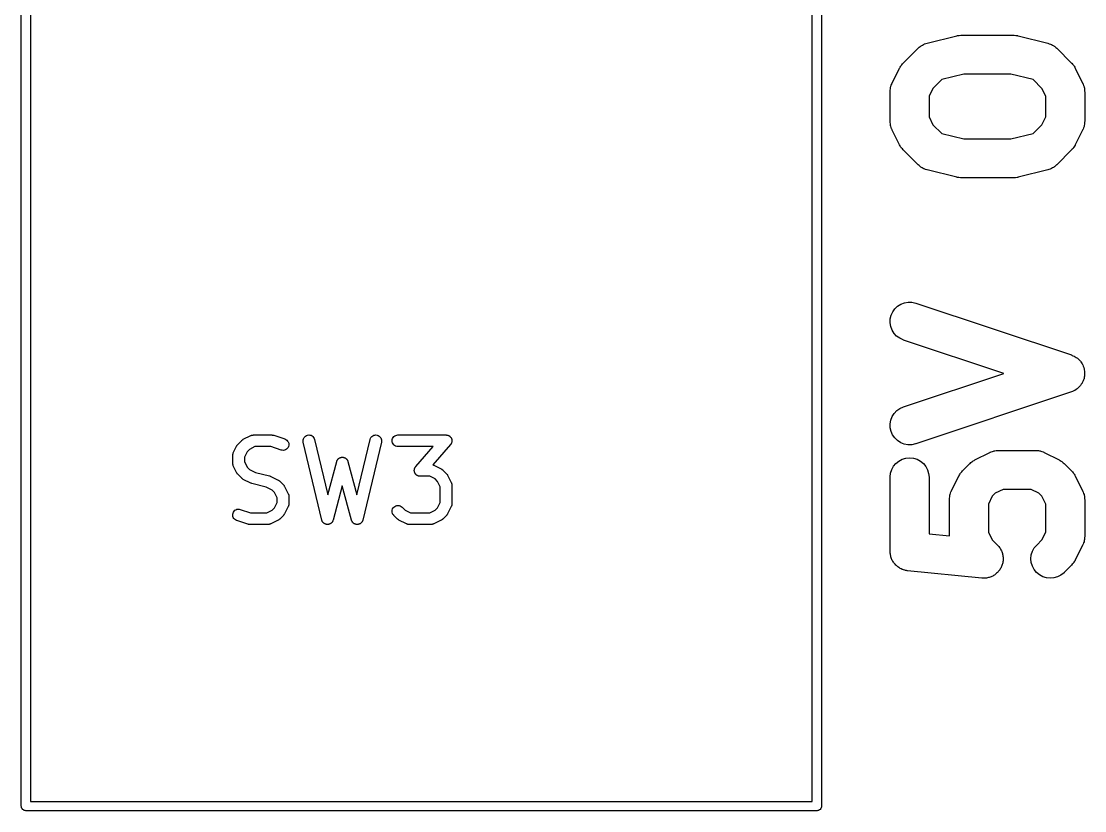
# Model space of a CAD drawing. Extents: x 84.8 to 173.4, y -140 to -47.1.
# Drawn here: x 151.07 to 164.73, y -106.23 to -96.09 of the extents above; entities that cross this region are included whole.
import ezdxf

# ---------------------------------------------------------------- set-up
doc = ezdxf.new("R2010")
doc.units = 0
doc.header["$MEASUREMENT"] = 0
doc.layers.add('BLACK', color=7, linetype='CONTINUOUS')

msp = doc.modelspace()

# ---------------------------------------------------------------- linework, layer by layer
at = {"layer": 'BLACK', "linetype": 'CONTINUOUS'}
for p, q in [((151.07, -106.169), (151.07, -91.1889)), ((161.23, -106.112), (161.23, -91.246)), ((161.35, -91.1889), (161.35, -106.169)), ((151.19, -93.2641), (151.19, -106.112)), ((162.706, -96.3729), (163.087, -96.2777)), ((163.087, -96.2777), (163.09, -96.2768)), ((163.09, -96.2768), (163.095, -96.2762)), ((163.095, -96.2762), (163.099, -96.275)), ((163.099, -96.275), (163.119, -96.273)), ((163.119, -96.273), (163.139, -96.2703)), ((163.139, -96.2703), (163.143, -96.2706)), ((163.143, -96.2706), (163.147, -96.2702)), ((163.147, -96.2702), (163.814, -96.2702)), ((163.814, -96.2702), (163.818, -96.2702)), ((163.818, -96.2702), (163.822, -96.2707)), ((163.822, -96.2707), (163.826, -96.2705)), ((163.826, -96.2705), (163.846, -96.2734)), ((163.846, -96.2734), (163.866, -96.2757)), ((163.866, -96.2757), (163.87, -96.277)), ((163.87, -96.277), (163.875, -96.2777)), ((163.875, -96.2777), (164.256, -96.3729)), ((162.399, -96.6291), (162.59, -96.4387)), ((162.59, -96.4387), (162.592, -96.4362)), ((162.592, -96.4362), (162.605, -96.4256)), ((162.605, -96.4256), (162.618, -96.4143)), ((162.618, -96.4143), (162.624, -96.4104)), ((162.624, -96.4104), (162.63, -96.4058)), ((162.63, -96.4058), (162.645, -96.398)), ((162.645, -96.398), (162.66, -96.3893)), ((162.66, -96.3893), (162.667, -96.3868)), ((162.667, -96.3868), (162.674, -96.3833)), ((162.674, -96.3833), (162.69, -96.3786)), ((162.69, -96.3786), (162.706, -96.3729)), ((164.256, -96.3729), (164.259, -96.3738)), ((164.259, -96.3738), (164.275, -96.3797)), ((164.275, -96.3797), (164.291, -96.3846)), ((164.291, -96.3846), (164.298, -96.3882)), ((164.298, -96.3882), (164.305, -96.3908)), ((164.305, -96.3908), (164.319, -96.3997)), ((164.319, -96.3997), (164.334, -96.4077)), ((164.334, -96.4077), (164.34, -96.4125)), ((164.34, -96.4125), (164.346, -96.4164)), ((164.346, -96.4164), (164.359, -96.4279)), ((164.359, -96.4279), (164.372, -96.4387)), ((164.372, -96.4387), (164.562, -96.6291)), ((162.257, -96.8846), (162.352, -96.6941)), ((162.352, -96.6941), (162.354, -96.691)), ((162.354, -96.691), (162.362, -96.6792)), ((162.362, -96.6792), (162.368, -96.6668)), ((162.368, -96.6668), (162.375, -96.6588)), ((162.375, -96.6588), (162.381, -96.6501)), ((162.381, -96.6501), (162.39, -96.64)), ((162.39, -96.64), (162.399, -96.6291)), ((164.562, -96.6291), (164.565, -96.6316)), ((164.565, -96.6316), (164.574, -96.6426)), ((164.574, -96.6426), (164.583, -96.6528)), ((164.583, -96.6528), (164.589, -96.6616)), ((164.589, -96.6616), (164.595, -96.6697)), ((164.595, -96.6697), (164.602, -96.6822)), ((164.602, -96.6822), (164.609, -96.6941)), ((164.609, -96.6941), (164.704, -96.8846)), ((162.894, -96.8412), (162.781, -96.954)), ((163.178, -96.7702), (162.894, -96.8412)), ((163.783, -96.7702), (163.178, -96.7702)), ((164.067, -96.8412), (163.783, -96.7702)), ((164.18, -96.954), (164.067, -96.8412)), ((162.231, -96.9782), (162.234, -96.9614)), ((162.232, -96.9856), (162.231, -96.9782)), ((162.231, -96.9929), (162.232, -96.9856)), ((162.231, -96.9964), (162.231, -96.9929)), ((162.234, -96.9614), (162.236, -96.9444)), ((162.236, -96.9444), (162.238, -96.9374)), ((162.238, -96.9374), (162.24, -96.9301)), ((162.24, -96.9301), (162.246, -96.9142)), ((162.246, -96.9142), (162.251, -96.8979)), ((162.251, -96.8979), (162.255, -96.8914)), ((162.255, -96.8914), (162.257, -96.8846)), ((162.781, -96.954), (162.731, -97.0554)), ((164.231, -97.0554), (164.18, -96.954)), ((164.704, -96.8846), (164.706, -96.8877)), ((164.706, -96.8877), (164.708, -96.8946)), ((164.708, -96.8946), (164.712, -96.9011)), ((164.712, -96.9011), (164.717, -96.9175)), ((164.717, -96.9175), (164.723, -96.9335)), ((164.723, -96.9335), (164.724, -96.9408)), ((164.724, -96.9408), (164.726, -96.9478)), ((164.726, -96.9478), (164.728, -96.9648)), ((164.728, -96.9648), (164.73, -96.9817)), ((164.73, -96.9817), (164.73, -96.9891)), ((164.73, -96.9891), (164.731, -96.9964)), ((162.231, -97.3773), (162.231, -96.9964)), ((162.731, -97.0554), (162.731, -97.3183)), ((164.231, -97.3183), (164.231, -97.0554)), ((164.731, -96.9964), (164.731, -97.3773)), ((162.231, -97.3847), (162.231, -97.3773)), ((162.231, -97.392), (162.231, -97.3847)), ((162.234, -97.4089), (162.231, -97.392)), ((162.731, -97.3183), (162.781, -97.4197)), ((164.18, -97.4197), (164.231, -97.3183)), ((164.73, -97.3955), (164.727, -97.4123)), ((164.731, -97.3808), (164.73, -97.3881)), ((164.73, -97.3881), (164.73, -97.3955)), ((164.731, -97.3773), (164.731, -97.3808)), ((162.236, -97.4259), (162.234, -97.4089)), ((162.238, -97.4329), (162.236, -97.4259)), ((162.239, -97.4402), (162.238, -97.4329)), ((162.245, -97.4562), (162.239, -97.4402)), ((162.25, -97.4726), (162.245, -97.4562)), ((162.253, -97.4791), (162.25, -97.4726)), ((162.256, -97.486), (162.253, -97.4791)), ((162.257, -97.4891), (162.256, -97.486)), ((162.352, -97.6796), (162.257, -97.4891)), ((162.781, -97.4197), (162.894, -97.5325)), ((162.894, -97.5325), (163.178, -97.6035)), ((163.783, -97.6035), (164.067, -97.5325)), ((164.067, -97.5325), (164.18, -97.4197)), ((164.704, -97.4891), (164.609, -97.6796)), ((164.707, -97.4823), (164.704, -97.4891)), ((164.711, -97.4758), (164.707, -97.4823)), ((164.716, -97.4595), (164.711, -97.4758)), ((164.722, -97.4436), (164.716, -97.4595)), ((164.723, -97.4363), (164.722, -97.4436)), ((164.725, -97.4293), (164.723, -97.4363)), ((164.727, -97.4123), (164.725, -97.4293)), ((163.178, -97.6035), (163.783, -97.6035)), ((162.36, -97.6915), (162.352, -97.6796)), ((162.366, -97.704), (162.36, -97.6915)), ((162.373, -97.7121), (162.366, -97.704)), ((162.378, -97.7209), (162.373, -97.7121)), ((162.388, -97.7311), (162.378, -97.7209)), ((162.397, -97.7421), (162.388, -97.7311)), ((162.399, -97.7446), (162.397, -97.7421)), ((162.59, -97.9351), (162.399, -97.7446)), ((164.562, -97.7446), (164.372, -97.9351)), ((164.571, -97.7337), (164.562, -97.7446)), ((164.581, -97.7237), (164.571, -97.7337)), ((164.587, -97.7149), (164.581, -97.7237)), ((164.593, -97.7069), (164.587, -97.7149)), ((164.6, -97.6945), (164.593, -97.7069)), ((164.608, -97.6827), (164.6, -97.6945)), ((164.609, -97.6796), (164.608, -97.6827)), ((162.603, -97.9458), (162.59, -97.9351)), ((162.615, -97.9573), (162.603, -97.9458)), ((164.356, -97.9481), (164.344, -97.9594)), ((164.369, -97.9375), (164.356, -97.9481)), ((164.372, -97.9351), (164.369, -97.9375)), ((162.622, -97.9613), (162.615, -97.9573)), ((162.627, -97.966), (162.622, -97.9613)), ((162.642, -97.974), (162.627, -97.966)), ((162.657, -97.9829), (162.642, -97.974)), ((162.664, -97.9855), (162.657, -97.9829)), ((162.67, -97.9891), (162.664, -97.9855)), ((162.687, -97.994), (162.67, -97.9891)), ((162.702, -98), (162.687, -97.994)), ((162.706, -98.0008), (162.702, -98)), ((163.087, -98.0961), (162.706, -98.0008)), ((164.256, -98.0008), (163.875, -98.0961)), ((164.272, -97.9951), (164.256, -98.0008)), ((164.288, -97.9904), (164.272, -97.9951)), ((164.295, -97.987), (164.288, -97.9904)), ((164.302, -97.9844), (164.295, -97.987)), ((164.316, -97.9757), (164.302, -97.9844)), ((164.331, -97.968), (164.316, -97.9757)), ((164.337, -97.9633), (164.331, -97.968)), ((164.344, -97.9594), (164.337, -97.9633)), ((163.091, -98.0967), (163.087, -98.0961)), ((163.095, -98.0981), (163.091, -98.0967)), ((163.115, -98.1003), (163.095, -98.0981)), ((163.135, -98.1032), (163.115, -98.1003)), ((163.14, -98.103), (163.135, -98.1032)), ((163.144, -98.1035), (163.14, -98.103)), ((163.147, -98.1035), (163.144, -98.1035)), ((163.814, -98.1035), (163.147, -98.1035)), ((163.819, -98.1031), (163.814, -98.1035)), ((163.823, -98.1034), (163.819, -98.1031)), ((163.843, -98.1007), (163.823, -98.1034)), ((163.863, -98.0988), (163.843, -98.1007)), ((163.867, -98.0975), (163.863, -98.0988)), ((163.871, -98.0969), (163.867, -98.0975)), ((163.875, -98.0961), (163.871, -98.0969)), ((162.328, -99.7506), (162.37, -99.7248)), ((162.37, -99.7248), (162.415, -99.7075)), ((162.415, -99.7075), (162.463, -99.6994)), ((162.463, -99.6994), (162.512, -99.7008)), ((162.512, -99.7008), (162.56, -99.7116)), ((162.56, -99.7116), (164.56, -100.378)), ((162.244, -99.868), (162.264, -99.8236)), ((162.264, -99.8236), (162.293, -99.784)), ((162.293, -99.784), (162.328, -99.7506)), ((162.231, -99.9643), (162.233, -99.9155)), ((162.239, -100.012), (162.231, -99.9643)), ((162.233, -99.9155), (162.244, -99.868)), ((162.256, -100.058), (162.239, -100.012)), ((162.282, -100.1), (162.256, -100.058)), ((162.315, -100.136), (162.282, -100.1)), ((162.354, -100.164), (162.315, -100.136)), ((162.398, -100.185), (162.354, -100.164)), ((162.402, -100.186), (162.398, -100.185)), ((163.69, -100.615), (162.402, -100.186)), ((164.56, -100.378), (164.563, -100.379)), ((164.563, -100.379), (164.579, -100.387)), ((164.579, -100.387), (164.595, -100.393)), ((164.595, -100.393), (164.601, -100.397)), ((164.601, -100.397), (164.607, -100.4)), ((164.607, -100.4), (164.621, -100.41)), ((164.621, -100.41), (164.636, -100.419)), ((164.636, -100.419), (164.641, -100.424)), ((164.641, -100.424), (164.647, -100.429)), ((164.647, -100.429), (164.659, -100.441)), ((164.659, -100.441), (164.671, -100.453)), ((164.671, -100.453), (164.675, -100.459)), ((164.675, -100.459), (164.68, -100.464)), ((164.68, -100.464), (164.689, -100.479)), ((164.689, -100.479), (164.699, -100.493)), ((164.699, -100.493), (164.702, -100.5)), ((164.702, -100.5), (164.706, -100.506)), ((164.706, -100.506), (164.712, -100.522)), ((164.712, -100.522), (164.718, -100.538)), ((164.718, -100.538), (164.72, -100.545)), ((162.402, -101.045), (163.69, -100.615)), ((164.72, -100.545), (164.723, -100.552)), ((164.725, -100.665), (164.722, -100.683)), ((164.723, -100.552), (164.725, -100.569)), ((164.725, -100.569), (164.729, -100.586)), ((164.729, -100.649), (164.725, -100.665)), ((164.729, -100.586), (164.729, -100.593)), ((164.729, -100.593), (164.73, -100.6)), ((164.73, -100.634), (164.729, -100.641)), ((164.729, -100.641), (164.729, -100.649)), ((164.73, -100.6), (164.73, -100.617)), ((164.73, -100.617), (164.73, -100.634)), ((164.633, -100.814), (164.619, -100.823)), ((164.638, -100.809), (164.633, -100.814)), ((164.644, -100.805), (164.638, -100.809)), ((164.656, -100.792), (164.644, -100.805)), ((164.669, -100.78), (164.656, -100.792)), ((164.673, -100.774), (164.669, -100.78)), ((164.678, -100.769), (164.673, -100.774)), ((164.687, -100.755), (164.678, -100.769)), ((164.697, -100.741), (164.687, -100.755)), ((164.7, -100.734), (164.697, -100.741)), ((164.704, -100.728), (164.7, -100.734)), ((164.71, -100.712), (164.704, -100.728)), ((164.717, -100.696), (164.71, -100.712)), ((164.719, -100.689), (164.717, -100.696)), ((164.722, -100.683), (164.719, -100.689)), ((164.56, -100.853), (162.56, -101.519)), ((164.576, -100.846), (164.56, -100.853)), ((164.592, -100.839), (164.576, -100.846)), ((164.598, -100.836), (164.592, -100.839)), ((164.604, -100.833), (164.598, -100.836)), ((164.619, -100.823), (164.604, -100.833)), ((162.317, -101.093), (162.357, -101.065)), ((162.357, -101.065), (162.402, -101.045)), ((162.231, -101.263), (162.24, -101.215)), ((162.24, -101.215), (162.258, -101.17)), ((162.258, -101.17), (162.284, -101.128)), ((162.284, -101.128), (162.317, -101.093)), ((162.233, -101.312), (162.231, -101.263)), ((162.243, -101.359), (162.233, -101.312)), ((162.263, -101.404), (162.243, -101.359)), ((153.855, -101.523), (153.903, -101.475)), ((153.903, -101.475), (153.904, -101.474)), ((153.904, -101.474), (153.907, -101.472)), ((153.907, -101.472), (153.91, -101.469)), ((153.91, -101.469), (153.913, -101.467)), ((153.913, -101.467), (153.915, -101.465)), ((153.915, -101.465), (153.919, -101.463)), ((153.919, -101.463), (153.922, -101.461)), ((153.922, -101.461), (154.018, -101.413)), ((154.018, -101.413), (154.019, -101.413)), ((154.019, -101.413), (154.021, -101.412)), ((154.021, -101.412), (154.023, -101.411)), ((154.023, -101.411), (154.027, -101.41)), ((154.027, -101.41), (154.032, -101.408)), ((154.032, -101.408), (154.034, -101.407)), ((154.034, -101.407), (154.037, -101.407)), ((154.037, -101.407), (154.042, -101.406)), ((154.042, -101.406), (154.047, -101.406)), ((154.047, -101.406), (154.049, -101.406)), ((154.049, -101.406), (154.051, -101.405)), ((154.051, -101.405), (154.289, -101.405)), ((154.289, -101.405), (154.29, -101.405)), ((154.29, -101.405), (154.294, -101.406)), ((154.294, -101.406), (154.299, -101.406)), ((154.299, -101.406), (154.302, -101.407)), ((154.302, -101.407), (154.305, -101.407)), ((154.305, -101.407), (154.309, -101.408)), ((154.309, -101.408), (154.313, -101.409)), ((154.313, -101.409), (154.456, -101.457)), ((154.456, -101.457), (154.457, -101.457)), ((154.457, -101.457), (154.47, -101.463)), ((154.47, -101.463), (154.482, -101.472)), ((154.482, -101.472), (154.492, -101.483)), ((154.492, -101.483), (154.5, -101.495)), ((154.5, -101.495), (154.505, -101.509)), ((154.69, -101.482), (154.692, -101.468)), ((154.692, -101.497), (154.69, -101.482)), ((154.692, -101.468), (154.695, -101.453)), ((154.692, -101.498), (154.692, -101.497)), ((154.931, -102.498), (154.692, -101.498)), ((154.695, -101.453), (154.702, -101.44)), ((154.702, -101.44), (154.711, -101.429)), ((154.711, -101.429), (154.722, -101.419)), ((154.722, -101.419), (154.735, -101.412)), ((154.735, -101.412), (154.749, -101.407)), ((154.749, -101.407), (154.763, -101.405)), ((154.763, -101.405), (154.778, -101.406)), ((154.778, -101.406), (154.792, -101.41)), ((154.792, -101.41), (154.805, -101.417)), ((154.805, -101.417), (154.817, -101.426)), ((154.817, -101.426), (154.826, -101.437)), ((154.826, -101.437), (154.834, -101.449)), ((154.834, -101.449), (154.838, -101.463)), ((154.838, -101.463), (155.008, -102.174)), ((155.38, -102.174), (155.55, -101.463)), ((155.696, -101.498), (155.457, -102.498)), ((155.55, -101.462), (155.555, -101.448)), ((155.55, -101.463), (155.55, -101.462)), ((155.555, -101.448), (155.562, -101.436)), ((155.562, -101.436), (155.572, -101.425)), ((155.572, -101.425), (155.584, -101.416)), ((155.584, -101.416), (155.597, -101.41)), ((155.597, -101.41), (155.611, -101.406)), ((155.611, -101.406), (155.626, -101.405)), ((155.626, -101.405), (155.64, -101.408)), ((155.64, -101.408), (155.654, -101.412)), ((155.654, -101.412), (155.667, -101.42)), ((155.667, -101.42), (155.678, -101.43)), ((155.678, -101.43), (155.687, -101.441)), ((155.687, -101.441), (155.693, -101.454)), ((155.693, -101.454), (155.697, -101.469)), ((155.698, -101.483), (155.696, -101.498)), ((155.697, -101.469), (155.698, -101.483)), ((155.833, -101.48), (155.835, -101.465)), ((155.835, -101.494), (155.833, -101.48)), ((155.835, -101.465), (155.839, -101.451)), ((155.839, -101.508), (155.835, -101.494)), ((155.839, -101.451), (155.846, -101.438)), ((155.846, -101.438), (155.855, -101.427)), ((155.855, -101.427), (155.867, -101.418)), ((155.867, -101.418), (155.88, -101.411)), ((155.88, -101.411), (155.894, -101.407)), ((155.894, -101.407), (155.908, -101.405)), ((155.908, -101.405), (156.527, -101.405)), ((156.527, -101.405), (156.528, -101.405)), ((156.528, -101.405), (156.533, -101.406)), ((156.533, -101.406), (156.538, -101.406)), ((156.538, -101.406), (156.54, -101.407)), ((156.54, -101.407), (156.543, -101.407)), ((156.543, -101.407), (156.547, -101.408)), ((156.547, -101.408), (156.552, -101.41)), ((156.552, -101.41), (156.554, -101.411)), ((156.554, -101.411), (156.557, -101.411)), ((156.557, -101.411), (156.561, -101.414)), ((156.561, -101.414), (156.565, -101.416)), ((156.565, -101.416), (156.567, -101.417)), ((156.567, -101.417), (156.57, -101.418)), ((156.57, -101.418), (156.573, -101.422)), ((156.573, -101.422), (156.577, -101.424)), ((156.577, -101.424), (156.579, -101.426)), ((156.579, -101.426), (156.581, -101.428)), ((156.581, -101.428), (156.584, -101.432)), ((156.584, -101.432), (156.587, -101.435)), ((156.587, -101.435), (156.588, -101.437)), ((156.588, -101.437), (156.59, -101.439)), ((156.59, -101.439), (156.592, -101.443)), ((156.592, -101.443), (156.595, -101.447)), ((156.595, -101.447), (156.596, -101.45)), ((156.596, -101.45), (156.597, -101.452)), ((156.597, -101.452), (156.598, -101.457)), ((156.598, -101.457), (156.6, -101.461)), ((156.599, -101.5), (156.598, -101.505)), ((156.601, -101.495), (156.599, -101.5)), ((156.6, -101.461), (156.6, -101.464)), ((156.6, -101.464), (156.601, -101.466)), ((156.601, -101.466), (156.601, -101.471)), ((156.601, -101.471), (156.602, -101.476)), ((156.602, -101.49), (156.601, -101.493)), ((156.601, -101.493), (156.601, -101.495)), ((156.602, -101.476), (156.602, -101.478)), ((156.602, -101.478), (156.602, -101.481)), ((156.602, -101.481), (156.602, -101.486)), ((156.602, -101.486), (156.602, -101.49)), ((162.29, -101.444), (162.263, -101.404)), ((162.326, -101.478), (162.29, -101.444)), ((162.367, -101.505), (162.326, -101.478)), ((153.793, -101.639), (153.794, -101.637)), ((153.794, -101.637), (153.841, -101.542)), ((153.841, -101.542), (153.842, -101.541)), ((153.842, -101.541), (153.844, -101.538)), ((153.844, -101.538), (153.846, -101.534)), ((153.846, -101.534), (153.848, -101.531)), ((153.848, -101.531), (153.85, -101.529)), ((153.85, -101.529), (153.853, -101.526)), ((153.853, -101.526), (153.855, -101.523)), ((153.97, -101.62), (153.936, -101.689)), ((154, -101.59), (153.97, -101.62)), ((154.069, -101.555), (154, -101.59)), ((154.277, -101.555), (154.069, -101.555)), ((154.408, -101.599), (154.277, -101.555)), ((154.423, -101.602), (154.408, -101.599)), ((154.437, -101.603), (154.423, -101.602)), ((154.452, -101.6), (154.437, -101.603)), ((154.465, -101.595), (154.452, -101.6)), ((154.478, -101.587), (154.465, -101.595)), ((154.488, -101.577), (154.478, -101.587)), ((154.497, -101.566), (154.488, -101.577)), ((154.503, -101.552), (154.497, -101.566)), ((154.506, -101.538), (154.503, -101.552)), ((154.505, -101.509), (154.507, -101.523)), ((154.507, -101.523), (154.506, -101.538)), ((155.846, -101.521), (155.839, -101.508)), ((155.855, -101.533), (155.846, -101.521)), ((155.866, -101.542), (155.855, -101.533)), ((155.879, -101.549), (155.866, -101.542)), ((155.893, -101.554), (155.879, -101.549)), ((155.907, -101.555), (155.893, -101.554)), ((155.908, -101.555), (155.907, -101.555)), ((156.362, -101.555), (155.908, -101.555)), ((156.138, -101.812), (156.362, -101.555)), ((156.584, -101.53), (156.357, -101.789)), ((156.587, -101.526), (156.584, -101.53)), ((156.59, -101.522), (156.587, -101.526)), ((156.591, -101.52), (156.59, -101.522)), ((156.592, -101.518), (156.591, -101.52)), ((156.594, -101.514), (156.592, -101.518)), ((156.596, -101.509), (156.594, -101.514)), ((156.597, -101.507), (156.596, -101.509)), ((156.598, -101.505), (156.597, -101.507)), ((162.412, -101.522), (162.367, -101.505)), ((162.46, -101.531), (162.412, -101.522)), ((162.509, -101.531), (162.46, -101.531)), ((162.556, -101.52), (162.509, -101.531)), ((162.56, -101.519), (162.556, -101.52)), ((163.321, -101.725), (163.512, -101.63)), ((163.512, -101.63), (163.515, -101.628)), ((163.515, -101.628), (163.522, -101.626)), ((163.522, -101.626), (163.528, -101.622)), ((163.528, -101.622), (163.545, -101.617)), ((163.545, -101.617), (163.561, -101.612)), ((163.561, -101.612), (163.568, -101.61)), ((163.568, -101.61), (163.575, -101.608)), ((163.575, -101.608), (163.592, -101.607)), ((163.592, -101.607), (163.609, -101.604)), ((163.609, -101.604), (163.616, -101.604)), ((163.616, -101.604), (163.624, -101.604)), ((163.624, -101.604), (164.1, -101.604)), ((164.1, -101.604), (164.103, -101.604)), ((164.103, -101.604), (164.111, -101.604)), ((164.111, -101.604), (164.118, -101.604)), ((164.118, -101.604), (164.135, -101.607)), ((164.135, -101.607), (164.152, -101.609)), ((164.152, -101.609), (164.159, -101.611)), ((164.159, -101.611), (164.166, -101.612)), ((164.166, -101.612), (164.182, -101.619)), ((164.182, -101.619), (164.198, -101.624)), ((164.198, -101.624), (164.205, -101.627)), ((164.205, -101.627), (164.212, -101.63)), ((164.212, -101.63), (164.402, -101.725)), ((153.786, -101.665), (153.787, -101.66)), ((153.786, -101.668), (153.786, -101.665)), ((153.786, -101.67), (153.786, -101.668)), ((153.786, -101.671), (153.786, -101.67)), ((153.786, -101.766), (153.786, -101.671)), ((153.786, -101.768), (153.786, -101.766)), ((153.786, -101.77), (153.786, -101.768)), ((153.787, -101.776), (153.786, -101.77)), ((153.787, -101.655), (153.788, -101.653)), ((153.787, -101.66), (153.787, -101.655)), ((153.788, -101.651), (153.79, -101.646)), ((153.788, -101.653), (153.788, -101.651)), ((153.79, -101.646), (153.792, -101.641)), ((153.792, -101.641), (153.793, -101.639)), ((153.936, -101.689), (153.936, -101.748)), ((153.936, -101.748), (153.97, -101.817)), ((155.008, -102.174), (155.122, -101.747)), ((155.122, -101.746), (155.123, -101.743)), ((155.122, -101.747), (155.122, -101.746)), ((155.123, -101.741), (155.125, -101.737)), ((155.123, -101.743), (155.123, -101.741)), ((155.125, -101.737), (155.127, -101.732)), ((155.127, -101.732), (155.128, -101.73)), ((155.128, -101.73), (155.129, -101.728)), ((155.129, -101.728), (155.132, -101.724)), ((155.132, -101.724), (155.135, -101.72)), ((155.135, -101.72), (155.137, -101.718)), ((155.137, -101.718), (155.138, -101.716)), ((155.138, -101.716), (155.142, -101.713)), ((155.142, -101.713), (155.145, -101.709)), ((155.145, -101.709), (155.147, -101.708)), ((155.147, -101.708), (155.149, -101.706)), ((155.149, -101.706), (155.153, -101.704)), ((155.153, -101.704), (155.157, -101.701)), ((155.157, -101.701), (155.159, -101.7)), ((155.159, -101.7), (155.161, -101.699)), ((155.161, -101.699), (155.166, -101.697)), ((155.166, -101.697), (155.17, -101.695)), ((155.17, -101.695), (155.173, -101.694)), ((155.173, -101.694), (155.175, -101.693)), ((155.175, -101.693), (155.18, -101.693)), ((155.18, -101.693), (155.185, -101.692)), ((155.185, -101.692), (155.187, -101.692)), ((155.187, -101.692), (155.19, -101.691)), ((155.19, -101.691), (155.195, -101.691)), ((155.195, -101.691), (155.199, -101.691)), ((155.199, -101.691), (155.202, -101.692)), ((155.202, -101.692), (155.204, -101.692)), ((155.204, -101.692), (155.209, -101.693)), ((155.209, -101.693), (155.214, -101.694)), ((155.214, -101.694), (155.216, -101.695)), ((155.216, -101.695), (155.219, -101.695)), ((155.219, -101.695), (155.223, -101.697)), ((155.223, -101.697), (155.228, -101.699)), ((155.228, -101.699), (155.23, -101.7)), ((155.23, -101.7), (155.232, -101.701)), ((155.232, -101.701), (155.236, -101.704)), ((155.236, -101.704), (155.24, -101.707)), ((155.24, -101.707), (155.242, -101.708)), ((155.242, -101.708), (155.244, -101.71)), ((155.244, -101.71), (155.247, -101.713)), ((155.247, -101.713), (155.251, -101.717)), ((155.251, -101.717), (155.252, -101.719)), ((155.252, -101.719), (155.254, -101.721)), ((155.254, -101.721), (155.256, -101.725)), ((155.256, -101.725), (155.259, -101.729)), ((155.259, -101.729), (155.26, -101.731)), ((155.26, -101.731), (155.261, -101.733)), ((155.261, -101.733), (155.263, -101.738)), ((155.263, -101.738), (155.265, -101.742)), ((155.265, -101.742), (155.266, -101.744)), ((155.266, -101.744), (155.266, -101.747)), ((155.266, -101.747), (155.38, -102.174)), ((162.274, -101.808), (162.306, -101.77)), ((162.306, -101.77), (162.344, -101.74)), ((162.344, -101.74), (162.387, -101.717)), ((162.387, -101.717), (162.434, -101.703)), ((162.434, -101.703), (162.483, -101.699)), ((162.483, -101.699), (162.531, -101.704)), ((162.531, -101.704), (162.578, -101.718)), ((162.578, -101.718), (162.621, -101.742)), ((162.621, -101.742), (162.658, -101.773)), ((162.658, -101.773), (162.689, -101.81)), ((163.161, -101.867), (163.256, -101.772)), ((163.256, -101.772), (163.259, -101.77)), ((163.259, -101.77), (163.27, -101.761)), ((163.27, -101.761), (163.28, -101.751)), ((163.28, -101.751), (163.289, -101.746)), ((163.289, -101.746), (163.297, -101.739)), ((163.297, -101.739), (163.309, -101.733)), ((163.309, -101.733), (163.321, -101.725)), ((164.402, -101.725), (164.405, -101.727)), ((164.405, -101.727), (164.417, -101.734)), ((164.417, -101.734), (164.429, -101.741)), ((164.429, -101.741), (164.437, -101.748)), ((164.437, -101.748), (164.446, -101.753)), ((164.446, -101.753), (164.456, -101.763)), ((164.456, -101.763), (164.467, -101.772)), ((164.467, -101.772), (164.562, -101.867)), ((153.787, -101.781), (153.787, -101.776)), ((153.788, -101.783), (153.787, -101.781)), ((153.788, -101.785), (153.788, -101.783)), ((153.79, -101.79), (153.788, -101.785)), ((153.791, -101.795), (153.79, -101.79)), ((153.792, -101.797), (153.791, -101.795)), ((153.793, -101.799), (153.792, -101.797)), ((153.794, -101.8), (153.793, -101.799)), ((153.841, -101.895), (153.794, -101.8)), ((153.843, -101.898), (153.841, -101.895)), ((153.845, -101.902), (153.843, -101.898)), ((153.847, -101.905), (153.845, -101.902)), ((153.849, -101.907), (153.847, -101.905)), ((153.852, -101.91), (153.849, -101.907)), ((153.855, -101.914), (153.852, -101.91)), ((153.97, -101.817), (154, -101.847)), ((154, -101.847), (154.077, -101.886)), ((154.077, -101.886), (154.26, -101.931)), ((156.119, -101.856), (156.12, -101.851)), ((156.119, -101.861), (156.119, -101.856)), ((156.119, -101.863), (156.119, -101.861)), ((156.119, -101.866), (156.119, -101.863)), ((156.12, -101.871), (156.119, -101.866)), ((156.12, -101.849), (156.121, -101.846)), ((156.12, -101.851), (156.12, -101.849)), ((156.12, -101.875), (156.12, -101.871)), ((156.121, -101.878), (156.12, -101.875)), ((156.121, -101.846), (156.122, -101.842)), ((156.121, -101.881), (156.121, -101.878)), ((156.123, -101.885), (156.121, -101.881)), ((156.122, -101.842), (156.123, -101.837)), ((156.123, -101.837), (156.124, -101.835)), ((156.124, -101.889), (156.123, -101.885)), ((156.124, -101.835), (156.125, -101.832)), ((156.126, -101.892), (156.124, -101.889)), ((156.125, -101.832), (156.127, -101.828)), ((156.127, -101.894), (156.126, -101.892)), ((156.127, -101.828), (156.129, -101.824)), ((156.129, -101.898), (156.127, -101.894)), ((156.129, -101.824), (156.131, -101.822)), ((156.131, -101.902), (156.129, -101.898)), ((156.131, -101.822), (156.132, -101.819)), ((156.133, -101.904), (156.131, -101.902)), ((156.132, -101.819), (156.135, -101.816)), ((156.134, -101.907), (156.133, -101.904)), ((156.137, -101.91), (156.134, -101.907)), ((156.135, -101.816), (156.138, -101.812)), ((156.14, -101.914), (156.137, -101.91)), ((156.357, -101.789), (156.362, -101.791)), ((156.362, -101.791), (156.366, -101.792)), ((156.366, -101.792), (156.368, -101.793)), ((156.368, -101.793), (156.37, -101.794)), ((156.37, -101.794), (156.466, -101.842)), ((156.466, -101.842), (156.467, -101.842)), ((156.467, -101.842), (156.47, -101.845)), ((156.47, -101.845), (156.474, -101.847)), ((156.474, -101.847), (156.476, -101.849)), ((156.476, -101.849), (156.479, -101.85)), ((156.479, -101.85), (156.482, -101.853)), ((156.482, -101.853), (156.485, -101.856)), ((156.485, -101.856), (156.533, -101.904)), ((156.533, -101.904), (156.533, -101.904)), ((156.533, -101.904), (156.536, -101.908)), ((156.536, -101.908), (156.539, -101.911)), ((156.539, -101.911), (156.541, -101.913)), ((162.231, -101.945), (162.236, -101.897)), ((162.236, -101.897), (162.251, -101.85)), ((162.251, -101.85), (162.274, -101.808)), ((162.689, -101.81), (162.712, -101.853)), ((162.712, -101.853), (162.726, -101.9)), ((162.726, -101.9), (162.731, -101.949)), ((163.124, -101.917), (163.13, -101.905)), ((163.13, -101.905), (163.137, -101.897)), ((163.137, -101.897), (163.142, -101.888)), ((163.142, -101.888), (163.152, -101.878)), ((163.152, -101.878), (163.161, -101.867)), ((164.562, -101.867), (164.565, -101.87)), ((164.565, -101.87), (164.574, -101.881)), ((164.574, -101.881), (164.583, -101.891)), ((164.583, -101.891), (164.589, -101.9)), ((164.589, -101.9), (164.595, -101.908)), ((164.595, -101.908), (164.602, -101.92)), ((153.903, -101.962), (153.855, -101.914)), ((153.855, -101.914), (153.855, -101.914)), ((153.906, -101.965), (153.903, -101.962)), ((153.909, -101.968), (153.906, -101.965)), ((153.912, -101.969), (153.909, -101.968)), ((153.914, -101.971), (153.912, -101.969)), ((153.918, -101.973), (153.914, -101.971)), ((153.921, -101.976), (153.918, -101.973)), ((153.922, -101.976), (153.921, -101.976)), ((154.018, -102.024), (153.922, -101.976)), ((154.025, -102.026), (154.018, -102.024)), ((154.018, -102.024), (154.018, -102.024)), ((154.018, -102.024), (154.018, -102.024)), ((154.031, -102.029), (154.025, -102.026)), ((154.032, -102.029), (154.031, -102.029)), ((154.033, -102.029), (154.032, -102.029)), ((154.032, -102.029), (154.032, -102.029)), ((154.215, -102.075), (154.033, -102.029)), ((154.26, -101.931), (154.261, -101.932)), ((154.261, -101.932), (154.261, -101.932)), ((154.261, -101.932), (154.261, -101.932)), ((154.261, -101.932), (154.268, -101.934)), ((154.268, -101.934), (154.275, -101.937)), ((154.275, -101.937), (154.275, -101.937)), ((154.275, -101.937), (154.275, -101.937)), ((154.275, -101.937), (154.37, -101.985)), ((154.37, -101.985), (154.371, -101.985)), ((154.371, -101.985), (154.375, -101.987)), ((154.375, -101.987), (154.379, -101.989)), ((154.379, -101.989), (154.381, -101.991)), ((154.381, -101.991), (154.384, -101.993)), ((154.384, -101.993), (154.387, -101.996)), ((154.387, -101.996), (154.39, -101.999)), ((154.39, -101.999), (154.438, -102.046)), ((154.438, -102.046), (154.438, -102.047)), ((154.438, -102.047), (154.441, -102.05)), ((156.142, -101.915), (156.14, -101.914)), ((156.144, -101.917), (156.142, -101.915)), ((156.148, -101.92), (156.144, -101.917)), ((156.152, -101.923), (156.148, -101.92)), ((156.154, -101.924), (156.152, -101.923)), ((156.156, -101.926), (156.154, -101.924)), ((156.16, -101.928), (156.156, -101.926)), ((156.164, -101.93), (156.16, -101.928)), ((156.167, -101.931), (156.164, -101.93)), ((156.169, -101.932), (156.167, -101.931)), ((156.174, -101.933), (156.169, -101.932)), ((156.178, -101.935), (156.174, -101.933)), ((156.181, -101.935), (156.178, -101.935)), ((156.184, -101.936), (156.181, -101.935)), ((156.188, -101.936), (156.184, -101.936)), ((156.193, -101.936), (156.188, -101.936)), ((156.194, -101.936), (156.193, -101.936)), ((156.319, -101.936), (156.194, -101.936)), ((156.388, -101.971), (156.319, -101.936)), ((156.418, -102.001), (156.388, -101.971)), ((156.452, -102.07), (156.418, -102.001)), ((156.541, -101.913), (156.543, -101.916)), ((156.543, -101.916), (156.545, -101.919)), ((156.545, -101.919), (156.547, -101.923)), ((156.547, -101.923), (156.594, -102.018)), ((156.594, -102.018), (156.595, -102.019)), ((156.595, -102.019), (156.596, -102.021)), ((156.596, -102.021), (156.597, -102.023)), ((156.597, -102.023), (156.598, -102.028)), ((156.598, -102.028), (156.6, -102.033)), ((156.6, -102.033), (156.6, -102.035)), ((156.6, -102.035), (156.601, -102.037)), ((156.601, -102.037), (156.601, -102.042)), ((156.601, -102.042), (156.602, -102.047)), ((156.602, -102.047), (156.602, -102.05)), ((162.231, -101.949), (162.231, -101.945)), ((162.231, -102.901), (162.231, -101.949)), ((162.731, -101.949), (162.731, -102.675)), ((163.019, -102.123), (163.114, -101.932)), ((163.114, -101.932), (163.116, -101.929)), ((163.116, -101.929), (163.124, -101.917)), ((164.602, -101.92), (164.609, -101.932)), ((164.609, -101.932), (164.704, -102.123)), ((154.292, -102.113), (154.215, -102.075)), ((154.323, -102.144), (154.292, -102.113)), ((154.357, -102.212), (154.323, -102.144)), ((154.441, -102.05), (154.444, -102.053)), ((154.444, -102.053), (154.445, -102.056)), ((154.445, -102.056), (154.447, -102.059)), ((154.447, -102.059), (154.449, -102.062)), ((154.449, -102.062), (154.452, -102.066)), ((154.452, -102.066), (154.499, -102.161)), ((154.499, -102.161), (154.5, -102.162)), ((154.5, -102.162), (154.5, -102.164)), ((154.5, -102.164), (154.501, -102.166)), ((154.501, -102.166), (154.503, -102.171)), ((154.503, -102.171), (154.505, -102.176)), ((154.505, -102.176), (154.505, -102.178)), ((154.505, -102.178), (154.506, -102.18)), ((154.506, -102.18), (154.506, -102.185)), ((155.194, -102.057), (155.076, -102.5)), ((155.312, -102.5), (155.194, -102.057)), ((156.452, -102.272), (156.452, -102.07)), ((156.602, -102.05), (156.602, -102.052)), ((156.602, -102.052), (156.602, -102.29)), ((162.996, -102.199), (162.998, -102.182)), ((162.998, -102.182), (163, -102.175)), ((163, -102.175), (163.002, -102.168)), ((163.002, -102.168), (163.008, -102.152)), ((163.008, -102.152), (163.013, -102.136)), ((163.013, -102.136), (163.016, -102.13)), ((163.016, -102.13), (163.019, -102.123)), ((163.581, -102.154), (163.543, -102.192)), ((163.683, -102.104), (163.581, -102.154)), ((164.041, -102.104), (163.683, -102.104)), ((164.142, -102.154), (164.041, -102.104)), ((164.18, -102.192), (164.142, -102.154)), ((164.704, -102.123), (164.706, -102.126)), ((164.706, -102.126), (164.708, -102.133)), ((164.708, -102.133), (164.712, -102.139)), ((164.712, -102.139), (164.717, -102.156)), ((164.717, -102.156), (164.723, -102.172)), ((164.723, -102.172), (164.724, -102.179)), ((164.724, -102.179), (164.726, -102.186)), ((154.323, -102.341), (154.357, -102.272)), ((154.357, -102.272), (154.357, -102.212)), ((154.501, -102.319), (154.5, -102.321)), ((154.503, -102.315), (154.501, -102.319)), ((154.504, -102.31), (154.503, -102.315)), ((154.505, -102.308), (154.504, -102.31)), ((154.506, -102.3), (154.505, -102.305)), ((154.505, -102.305), (154.505, -102.308)), ((154.506, -102.185), (154.507, -102.19)), ((154.507, -102.295), (154.506, -102.3)), ((154.507, -102.19), (154.507, -102.192)), ((154.507, -102.192), (154.507, -102.195)), ((154.507, -102.195), (154.507, -102.29)), ((154.507, -102.29), (154.507, -102.291)), ((154.507, -102.291), (154.507, -102.293)), ((154.507, -102.293), (154.507, -102.295)), ((155.867, -102.323), (155.88, -102.316)), ((155.88, -102.316), (155.894, -102.312)), ((155.894, -102.312), (155.909, -102.31)), ((155.909, -102.31), (155.923, -102.312)), ((155.923, -102.312), (155.937, -102.316)), ((155.937, -102.316), (155.95, -102.323)), ((156.418, -102.341), (156.452, -102.272)), ((156.596, -102.319), (156.595, -102.321)), ((156.598, -102.315), (156.596, -102.319)), ((156.6, -102.31), (156.598, -102.315)), ((156.601, -102.305), (156.6, -102.308)), ((156.6, -102.308), (156.6, -102.31)), ((156.602, -102.295), (156.601, -102.3)), ((156.601, -102.3), (156.601, -102.305)), ((156.602, -102.29), (156.602, -102.291)), ((156.602, -102.291), (156.602, -102.293)), ((156.602, -102.293), (156.602, -102.295)), ((162.993, -102.216), (162.996, -102.199)), ((162.994, -102.224), (162.993, -102.216)), ((162.993, -102.231), (162.994, -102.224)), ((162.993, -102.234), (162.993, -102.231)), ((162.993, -102.701), (162.993, -102.234)), ((163.543, -102.192), (163.493, -102.293)), ((163.493, -102.293), (163.493, -102.652)), ((164.231, -102.293), (164.18, -102.192)), ((164.231, -102.652), (164.231, -102.293)), ((164.726, -102.186), (164.728, -102.203)), ((164.728, -102.203), (164.73, -102.22)), ((164.73, -102.22), (164.73, -102.227)), ((164.73, -102.227), (164.731, -102.234)), ((164.731, -102.234), (164.731, -102.711)), ((153.786, -102.423), (153.79, -102.409)), ((153.786, -102.437), (153.786, -102.423)), ((153.788, -102.452), (153.786, -102.437)), ((153.793, -102.466), (153.788, -102.452)), ((153.79, -102.409), (153.796, -102.395)), ((153.796, -102.395), (153.804, -102.383)), ((153.804, -102.383), (153.815, -102.373)), ((153.815, -102.373), (153.827, -102.366)), ((153.827, -102.366), (153.841, -102.36)), ((153.841, -102.36), (153.855, -102.358)), ((153.855, -102.358), (153.87, -102.358)), ((153.87, -102.358), (153.884, -102.362)), ((153.884, -102.362), (154.016, -102.405)), ((154.016, -102.405), (154.224, -102.405)), ((154.224, -102.405), (154.292, -102.371)), ((154.292, -102.371), (154.323, -102.341)), ((154.438, -102.438), (154.39, -102.486)), ((154.44, -102.435), (154.438, -102.438)), ((154.443, -102.432), (154.44, -102.435)), ((154.445, -102.429), (154.443, -102.432)), ((154.447, -102.427), (154.445, -102.429)), ((154.449, -102.423), (154.447, -102.427)), ((154.451, -102.42), (154.449, -102.423)), ((154.452, -102.419), (154.451, -102.42)), ((154.499, -102.323), (154.452, -102.419)), ((154.5, -102.321), (154.499, -102.323)), ((155.833, -102.384), (155.835, -102.37)), ((155.835, -102.399), (155.833, -102.384)), ((155.835, -102.37), (155.839, -102.356)), ((155.839, -102.413), (155.835, -102.399)), ((155.839, -102.356), (155.846, -102.343)), ((155.845, -102.426), (155.839, -102.413)), ((155.855, -102.437), (155.845, -102.426)), ((155.846, -102.343), (155.856, -102.332)), ((155.855, -102.438), (155.855, -102.437)), ((155.903, -102.486), (155.855, -102.438)), ((155.856, -102.332), (155.867, -102.323)), ((155.95, -102.323), (155.961, -102.332)), ((155.961, -102.332), (156, -102.371)), ((156, -102.371), (156.069, -102.405)), ((156.069, -102.405), (156.319, -102.405)), ((156.319, -102.405), (156.388, -102.371)), ((156.388, -102.371), (156.418, -102.341)), ((156.533, -102.438), (156.485, -102.486)), ((156.535, -102.435), (156.533, -102.438)), ((156.538, -102.432), (156.535, -102.435)), ((156.54, -102.429), (156.538, -102.432)), ((156.542, -102.427), (156.54, -102.429)), ((156.544, -102.423), (156.542, -102.427)), ((156.546, -102.42), (156.544, -102.423)), ((156.547, -102.419), (156.546, -102.42)), ((156.594, -102.323), (156.547, -102.419)), ((156.595, -102.321), (156.594, -102.323)), ((153.801, -102.478), (153.793, -102.466)), ((153.811, -102.489), (153.801, -102.478)), ((153.823, -102.497), (153.811, -102.489)), ((153.836, -102.504), (153.823, -102.497)), ((153.837, -102.504), (153.836, -102.504)), ((153.98, -102.552), (153.837, -102.504)), ((153.984, -102.552), (153.98, -102.552)), ((153.988, -102.554), (153.984, -102.552)), ((153.991, -102.554), (153.988, -102.554)), ((153.994, -102.555), (153.991, -102.554)), ((153.998, -102.555), (153.994, -102.555)), ((154.002, -102.555), (153.998, -102.555)), ((154.004, -102.555), (154.002, -102.555)), ((154.242, -102.555), (154.004, -102.555)), ((154.244, -102.555), (154.242, -102.555)), ((154.246, -102.555), (154.244, -102.555)), ((154.251, -102.554), (154.246, -102.555)), ((154.256, -102.554), (154.251, -102.554)), ((154.258, -102.553), (154.256, -102.554)), ((154.26, -102.553), (154.258, -102.553)), ((154.265, -102.551), (154.26, -102.553)), ((154.27, -102.55), (154.265, -102.551)), ((154.272, -102.549), (154.27, -102.55)), ((154.274, -102.548), (154.272, -102.549)), ((154.275, -102.547), (154.274, -102.548)), ((154.37, -102.5), (154.275, -102.547)), ((154.374, -102.498), (154.37, -102.5)), ((154.378, -102.496), (154.374, -102.498)), ((154.38, -102.494), (154.378, -102.496)), ((154.383, -102.492), (154.38, -102.494)), ((154.386, -102.489), (154.383, -102.492)), ((154.389, -102.487), (154.386, -102.489)), ((154.39, -102.486), (154.389, -102.487)), ((154.932, -102.501), (154.931, -102.498)), ((154.932, -102.504), (154.932, -102.501)), ((154.934, -102.508), (154.932, -102.504)), ((154.935, -102.512), (154.934, -102.508)), ((154.937, -102.515), (154.935, -102.512)), ((154.938, -102.518), (154.937, -102.515)), ((154.941, -102.521), (154.938, -102.518)), ((154.943, -102.524), (154.941, -102.521)), ((154.945, -102.527), (154.943, -102.524)), ((154.947, -102.53), (154.945, -102.527)), ((154.95, -102.532), (154.947, -102.53)), ((154.952, -102.535), (154.95, -102.532)), ((154.955, -102.537), (154.952, -102.535)), ((154.958, -102.54), (154.955, -102.537)), ((154.961, -102.542), (154.958, -102.54)), ((154.964, -102.544), (154.961, -102.542)), ((154.967, -102.546), (154.964, -102.544)), ((154.97, -102.547), (154.967, -102.546)), ((154.974, -102.549), (154.97, -102.547)), ((154.977, -102.551), (154.974, -102.549)), ((154.98, -102.551), (154.977, -102.551)), ((154.984, -102.553), (154.98, -102.551)), ((154.988, -102.553), (154.984, -102.553)), ((154.991, -102.554), (154.988, -102.553)), ((154.995, -102.555), (154.991, -102.554)), ((154.998, -102.555), (154.995, -102.555)), ((155.002, -102.555), (154.998, -102.555)), ((155.006, -102.555), (155.002, -102.555)), ((155.009, -102.555), (155.006, -102.555)), ((155.013, -102.555), (155.009, -102.555)), ((155.017, -102.554), (155.013, -102.555)), ((155.02, -102.553), (155.017, -102.554)), ((155.024, -102.552), (155.02, -102.553)), ((155.027, -102.552), (155.024, -102.552)), ((155.031, -102.55), (155.027, -102.552)), ((155.034, -102.549), (155.031, -102.55)), ((155.037, -102.547), (155.034, -102.549)), ((155.04, -102.546), (155.037, -102.547)), ((155.044, -102.543), (155.04, -102.546)), ((155.047, -102.542), (155.044, -102.543)), ((155.05, -102.539), (155.047, -102.542)), ((155.052, -102.537), (155.05, -102.539)), ((155.055, -102.534), (155.052, -102.537)), ((155.058, -102.532), (155.055, -102.534)), ((155.06, -102.529), (155.058, -102.532)), ((155.063, -102.527), (155.06, -102.529)), ((155.065, -102.523), (155.063, -102.527)), ((155.067, -102.52), (155.065, -102.523)), ((155.069, -102.517), (155.067, -102.52)), ((155.07, -102.514), (155.069, -102.517)), ((155.072, -102.511), (155.07, -102.514)), ((155.074, -102.507), (155.072, -102.511)), ((155.076, -102.501), (155.074, -102.504)), ((155.074, -102.504), (155.074, -102.507)), ((155.076, -102.5), (155.076, -102.501)), ((155.313, -102.503), (155.312, -102.5)), ((155.314, -102.506), (155.313, -102.503)), ((155.316, -102.51), (155.314, -102.506)), ((155.317, -102.513), (155.316, -102.51)), ((155.319, -102.516), (155.317, -102.513)), ((155.32, -102.519), (155.319, -102.516)), ((155.323, -102.523), (155.32, -102.519)), ((155.325, -102.526), (155.323, -102.523)), ((155.327, -102.528), (155.325, -102.526)), ((155.329, -102.531), (155.327, -102.528)), ((155.332, -102.534), (155.329, -102.531)), ((155.335, -102.537), (155.332, -102.534)), ((155.338, -102.539), (155.335, -102.537)), ((155.34, -102.541), (155.338, -102.539)), ((155.344, -102.543), (155.34, -102.541)), ((155.347, -102.545), (155.344, -102.543)), ((155.35, -102.547), (155.347, -102.545)), ((155.353, -102.548), (155.35, -102.547)), ((155.356, -102.55), (155.353, -102.548)), ((155.36, -102.551), (155.356, -102.55)), ((155.363, -102.552), (155.36, -102.551)), ((155.367, -102.553), (155.363, -102.552)), ((155.37, -102.554), (155.367, -102.553)), ((155.374, -102.555), (155.37, -102.554)), ((155.378, -102.555), (155.374, -102.555)), ((155.381, -102.555), (155.378, -102.555)), ((155.385, -102.555), (155.381, -102.555)), ((155.389, -102.555), (155.385, -102.555)), ((155.392, -102.555), (155.389, -102.555)), ((155.396, -102.555), (155.392, -102.555)), ((155.399, -102.554), (155.396, -102.555)), ((155.403, -102.553), (155.399, -102.554)), ((155.407, -102.552), (155.403, -102.553)), ((155.41, -102.551), (155.407, -102.552)), ((155.413, -102.549), (155.41, -102.551)), ((155.417, -102.548), (155.413, -102.549)), ((155.42, -102.546), (155.417, -102.548)), ((155.423, -102.545), (155.42, -102.546)), ((155.426, -102.542), (155.423, -102.545)), ((155.43, -102.54), (155.426, -102.542)), ((155.432, -102.538), (155.43, -102.54)), ((155.435, -102.536), (155.432, -102.538)), ((155.437, -102.533), (155.435, -102.536)), ((155.44, -102.53), (155.437, -102.533)), ((155.442, -102.528), (155.44, -102.53)), ((155.445, -102.525), (155.442, -102.528)), ((155.447, -102.522), (155.445, -102.525)), ((155.449, -102.519), (155.447, -102.522)), ((155.45, -102.515), (155.449, -102.519)), ((155.452, -102.513), (155.45, -102.515)), ((155.454, -102.509), (155.452, -102.513)), ((155.455, -102.505), (155.454, -102.509)), ((155.456, -102.502), (155.455, -102.505)), ((155.457, -102.499), (155.456, -102.502)), ((155.457, -102.498), (155.457, -102.499)), ((155.906, -102.488), (155.903, -102.486)), ((155.909, -102.491), (155.906, -102.488)), ((155.912, -102.493), (155.909, -102.491)), ((155.914, -102.495), (155.912, -102.493)), ((155.918, -102.497), (155.914, -102.495)), ((155.921, -102.499), (155.918, -102.497)), ((155.922, -102.5), (155.921, -102.499)), ((156.018, -102.547), (155.922, -102.5)), ((156.02, -102.548), (156.018, -102.547)), ((156.022, -102.549), (156.02, -102.548)), ((156.026, -102.551), (156.022, -102.549)), ((156.031, -102.553), (156.026, -102.551)), ((156.033, -102.553), (156.031, -102.553)), ((156.036, -102.554), (156.033, -102.553)), ((156.041, -102.554), (156.036, -102.554)), ((156.046, -102.555), (156.041, -102.554)), ((156.048, -102.555), (156.046, -102.555)), ((156.05, -102.555), (156.048, -102.555)), ((156.051, -102.555), (156.05, -102.555)), ((156.337, -102.555), (156.051, -102.555)), ((156.339, -102.555), (156.337, -102.555)), ((156.341, -102.555), (156.339, -102.555)), ((156.346, -102.554), (156.341, -102.555)), ((156.351, -102.554), (156.346, -102.554)), ((156.354, -102.553), (156.351, -102.554)), ((156.356, -102.553), (156.354, -102.553)), ((156.361, -102.551), (156.356, -102.553)), ((156.365, -102.55), (156.361, -102.551)), ((156.367, -102.549), (156.365, -102.55)), ((156.369, -102.548), (156.367, -102.549)), ((156.37, -102.547), (156.369, -102.548)), ((156.466, -102.5), (156.37, -102.547)), ((156.469, -102.498), (156.466, -102.5)), ((156.473, -102.496), (156.469, -102.498)), ((156.475, -102.494), (156.473, -102.496)), ((156.478, -102.492), (156.475, -102.494)), ((156.481, -102.489), (156.478, -102.492)), ((156.484, -102.487), (156.481, -102.489)), ((156.485, -102.486), (156.484, -102.487)), ((162.731, -102.675), (162.993, -102.701)), ((163.493, -102.652), (163.543, -102.753)), ((164.18, -102.753), (164.231, -102.652)), ((164.73, -102.729), (164.727, -102.746)), ((164.731, -102.714), (164.73, -102.721)), ((164.73, -102.721), (164.73, -102.729)), ((164.731, -102.711), (164.731, -102.714)), ((163.543, -102.753), (163.61, -102.82)), ((163.61, -102.82), (163.612, -102.822)), ((163.612, -102.822), (163.62, -102.831)), ((163.62, -102.831), (163.628, -102.84)), ((163.628, -102.84), (163.635, -102.851)), ((163.635, -102.851), (163.643, -102.86)), ((163.643, -102.86), (163.648, -102.871)), ((164.059, -102.9), (164.083, -102.857)), ((164.083, -102.857), (164.114, -102.82)), ((164.114, -102.82), (164.18, -102.753)), ((164.704, -102.822), (164.609, -103.013)), ((164.707, -102.816), (164.704, -102.822)), ((164.711, -102.809), (164.707, -102.816)), ((164.716, -102.793), (164.711, -102.809)), ((164.722, -102.777), (164.716, -102.793)), ((164.723, -102.77), (164.722, -102.777)), ((164.725, -102.763), (164.723, -102.77)), ((164.727, -102.746), (164.725, -102.763)), ((162.232, -102.912), (162.231, -102.901)), ((162.232, -102.923), (162.232, -102.912)), ((162.234, -102.936), (162.232, -102.923)), ((162.236, -102.95), (162.234, -102.936)), ((162.239, -102.96), (162.236, -102.95)), ((162.241, -102.971), (162.239, -102.96)), ((162.246, -102.984), (162.241, -102.971)), ((162.25, -102.996), (162.246, -102.984)), ((162.255, -103.006), (162.25, -102.996)), ((163.648, -102.871), (163.655, -102.881)), ((163.655, -102.881), (163.66, -102.893)), ((163.66, -102.893), (163.665, -102.904)), ((163.665, -102.904), (163.669, -102.915)), ((163.669, -102.915), (163.673, -102.926)), ((163.673, -102.926), (163.675, -102.938)), ((163.675, -102.938), (163.679, -102.95)), ((163.679, -102.95), (163.68, -102.962)), ((163.68, -102.962), (163.682, -102.974)), ((163.682, -102.974), (163.682, -102.987)), ((163.682, -102.987), (163.683, -102.999)), ((163.683, -102.999), (163.682, -103.011)), ((164.04, -102.996), (164.045, -102.947)), ((164.045, -103.044), (164.04, -102.996)), ((164.045, -102.947), (164.059, -102.9)), ((162.259, -103.017), (162.255, -103.006)), ((162.266, -103.028), (162.259, -103.017)), ((162.273, -103.039), (162.266, -103.028)), ((162.28, -103.048), (162.273, -103.039)), ((162.286, -103.057), (162.28, -103.048)), ((162.295, -103.067), (162.286, -103.057)), ((162.303, -103.077), (162.295, -103.067)), ((162.312, -103.084), (162.303, -103.077)), ((162.32, -103.092), (162.312, -103.084)), ((162.331, -103.1), (162.32, -103.092)), ((162.341, -103.108), (162.331, -103.1)), ((162.351, -103.114), (162.341, -103.108)), ((162.36, -103.12), (162.351, -103.114)), ((162.372, -103.125), (162.36, -103.12)), ((162.384, -103.132), (162.372, -103.125)), ((162.395, -103.135), (162.384, -103.132)), ((162.405, -103.139), (162.395, -103.135)), ((162.418, -103.142), (162.405, -103.139)), ((163.64, -103.137), (163.632, -103.146)), ((163.646, -103.126), (163.64, -103.137)), ((163.653, -103.116), (163.646, -103.126)), ((163.658, -103.105), (163.653, -103.116)), ((163.663, -103.094), (163.658, -103.105)), ((163.667, -103.082), (163.663, -103.094)), ((163.672, -103.071), (163.667, -103.082)), ((163.674, -103.059), (163.672, -103.071)), ((163.678, -103.048), (163.674, -103.059)), ((163.679, -103.035), (163.678, -103.048)), ((163.682, -103.023), (163.679, -103.035)), ((163.682, -103.011), (163.682, -103.023)), ((164.059, -103.091), (164.045, -103.044)), ((164.082, -103.134), (164.059, -103.091)), ((164.112, -103.172), (164.082, -103.134)), ((164.562, -103.078), (164.467, -103.173)), ((164.571, -103.067), (164.562, -103.078)), ((164.581, -103.057), (164.571, -103.067)), ((164.587, -103.048), (164.581, -103.057)), ((164.593, -103.04), (164.587, -103.048)), ((164.6, -103.028), (164.593, -103.04)), ((164.608, -103.016), (164.6, -103.028)), ((164.609, -103.013), (164.608, -103.016)), ((162.43, -103.146), (162.418, -103.142)), ((162.442, -103.147), (162.43, -103.146)), ((162.452, -103.15), (162.442, -103.147)), ((162.456, -103.15), (162.452, -103.15)), ((163.408, -103.245), (162.456, -103.15)), ((163.42, -103.245), (163.408, -103.245)), ((163.432, -103.246), (163.42, -103.245)), ((163.445, -103.245), (163.432, -103.246)), ((163.457, -103.245), (163.445, -103.245)), ((163.469, -103.243), (163.457, -103.245)), ((163.481, -103.242), (163.469, -103.243)), ((163.493, -103.238), (163.481, -103.242)), ((163.505, -103.236), (163.493, -103.238)), ((163.516, -103.231), (163.505, -103.236)), ((163.528, -103.228), (163.516, -103.231)), ((163.539, -103.222), (163.528, -103.228)), ((163.55, -103.217), (163.539, -103.222)), ((163.56, -103.211), (163.55, -103.217)), ((163.571, -103.205), (163.56, -103.211)), ((163.58, -103.197), (163.571, -103.205)), ((163.591, -103.19), (163.58, -103.197)), ((163.599, -103.182), (163.591, -103.19)), ((163.609, -103.174), (163.599, -103.182)), ((163.617, -103.165), (163.609, -103.174)), ((163.625, -103.156), (163.617, -103.165)), ((163.632, -103.146), (163.625, -103.156)), ((164.15, -103.203), (164.112, -103.172)), ((164.193, -103.227), (164.15, -103.203)), ((164.239, -103.241), (164.193, -103.227)), ((164.288, -103.246), (164.239, -103.241)), ((164.336, -103.242), (164.288, -103.246)), ((164.383, -103.229), (164.336, -103.242)), ((164.426, -103.206), (164.383, -103.229)), ((164.465, -103.176), (164.426, -103.206)), ((164.467, -103.173), (164.465, -103.176)), ((151.19, -106.112), (161.23, -106.112)), ((151.07, -106.172), (151.07, -106.169)), ((151.071, -106.184), (151.07, -106.172)), ((151.074, -106.195), (151.071, -106.184)), ((151.08, -106.205), (151.074, -106.195)), ((151.087, -106.215), (151.08, -106.205)), ((151.097, -106.222), (151.087, -106.215)), ((151.107, -106.228), (151.097, -106.222)), ((151.118, -106.231), (151.107, -106.228)), ((151.127, -106.232), (151.118, -106.231)), ((151.13, -106.232), (151.127, -106.232)), ((151.127, -106.232), (151.127, -106.232)), ((151.133, -106.232), (151.13, -106.232)), ((161.287, -106.232), (151.133, -106.232)), ((161.29, -106.232), (161.287, -106.232)), ((161.293, -106.232), (161.29, -106.232)), ((161.302, -106.231), (161.293, -106.232)), ((161.293, -106.232), (161.293, -106.232)), ((161.313, -106.228), (161.302, -106.231)), ((161.323, -106.222), (161.313, -106.228)), ((161.333, -106.215), (161.323, -106.222)), ((161.34, -106.205), (161.333, -106.215)), ((161.346, -106.195), (161.34, -106.205)), ((161.349, -106.184), (161.346, -106.195)), ((161.35, -106.172), (161.349, -106.184)), ((161.35, -106.169), (161.35, -106.172))]:
    msp.add_line(p, q, dxfattribs=at)

doc.saveas('drawing.dxf')
